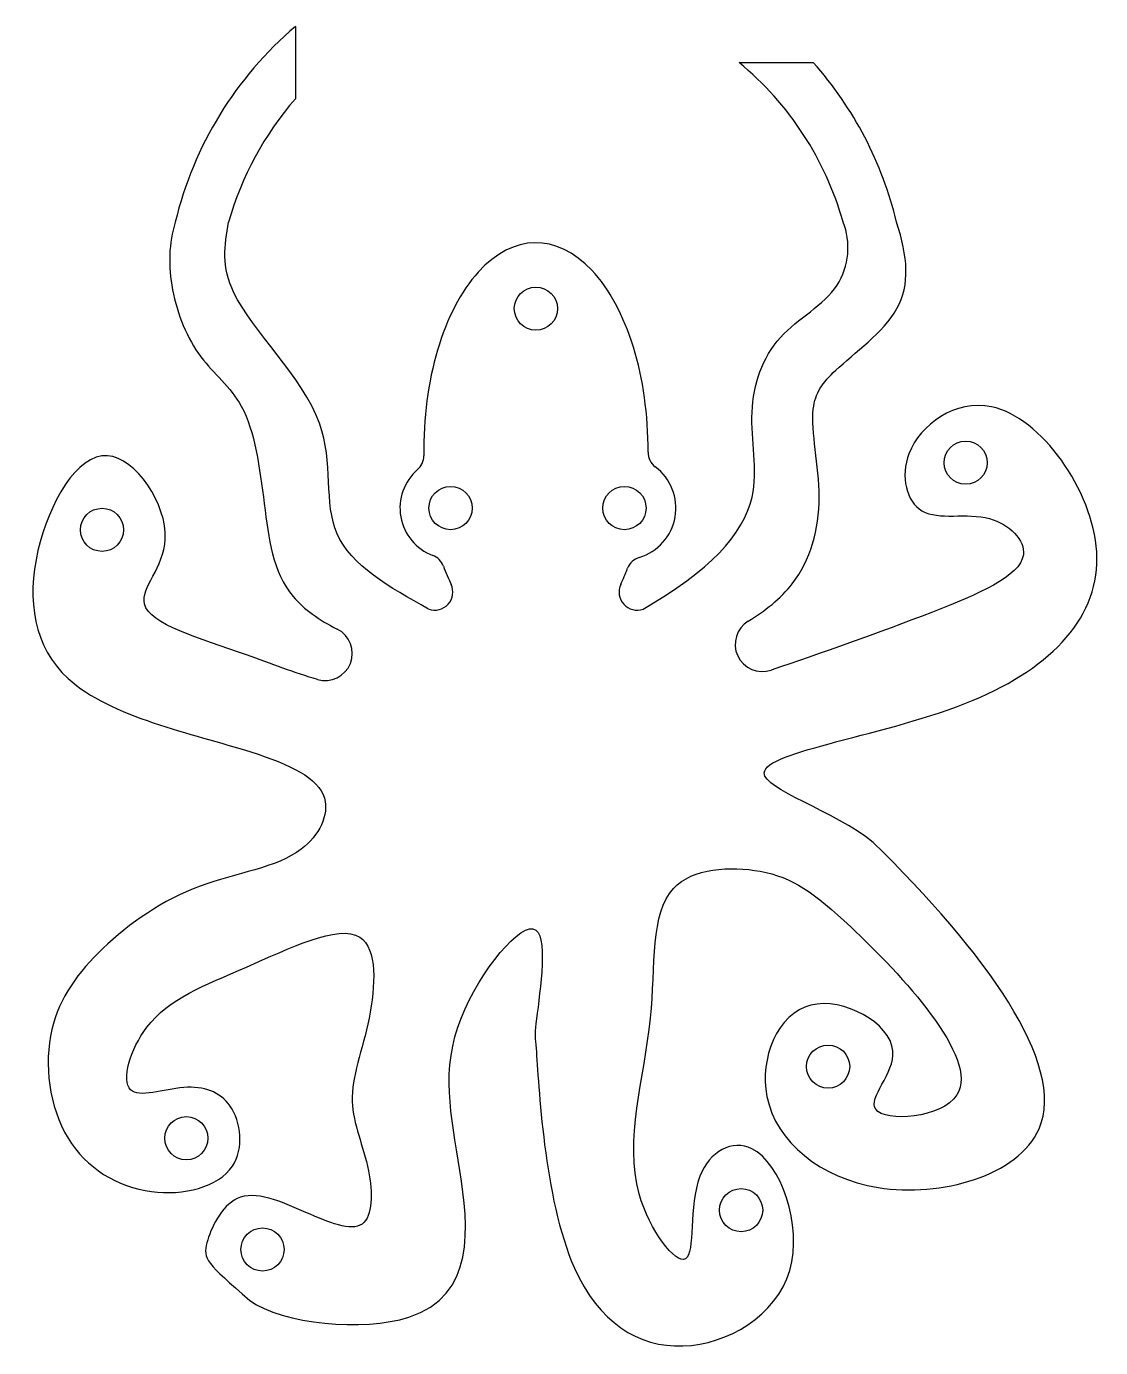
# Model space of a CAD drawing. Extents: x -75 to 83, y -153 to 41.
import ezdxf

# ---------------------------------------------------------------- set-up
doc = ezdxf.new("R2010")
doc.units = 0
doc.header["$MEASUREMENT"] = 0
doc.layers.add('VISIBLE', color=7, linetype='CONTINUOUS')

msp = doc.modelspace()

# ---------------------------------------------------------------- linework, layer by layer
at = {"layer": 'VISIBLE'}
for p, q in [((-35.33, 41.47), (-35.33, 30.83)), ((29.84, 36.17), (40.75, 36.17))]:
    msp.add_line(p, q, dxfattribs=at)
for centre, radius in [((0, 0), 3.17), ((63.13, -22.65), 3.17), ((-12.53, -29.31), 3.18), ((13, -29.31), 3.18), ((-63.73, -32.51), 3.17), ((42.92, -111.4), 3.17), ((-51.35, -121.93), 3.17), ((30.14, -132.5), 3.17), ((-40.16, -138.28), 3.17)]:
    msp.add_circle(centre, radius, dxfattribs=at)
for centre, radius, start, end in [((0, 0), 54.48, 130.4275, 166.5203), ((0, 0), 46.89, 15.7152, 50.4796), ((0, 0), 54.48, 13.4797, 41.5957), ((0, 0), 46.89, 138.8963, 164.2848), ((19.12, -21.12), 2.65, 179.5696, 233.243), ((-19.12, -21.66), 2.65, 310.7037, 0.9596), ((13, -29.31), 7.57, 286.7408, 53.243), ((-12.53, -29.31), 7.44, 130.7037, 249.446), ((-16.08, -38.76), 2.65, 20.372, 69.446), ((15.95, -39.1), 2.65, 106.7408, 159.1112), ((-14.86, -41.66), 2.65, 250.3653, 25.1135), ((14.86, -41.66), 2.65, 154.8865, 289.6347), ((33.27, -49.34), 4, 121.2599, 288.694), ((-30.98, -50.68), 4, 253.8822, 63.1737)]:
    msp.add_arc(centre, radius, start, end, dxfattribs=at)
for start_param, end_param in [(4.69854, 7.884856), (2.171195, 2.283527), (3.999659, 4.099175)]:
    msp.add_ellipse((0, -20.68), major_axis=(0, 30.37), ratio=0.542322, start_param=start_param, end_param=end_param, dxfattribs=at)
for points, knots in [([(-52.98, 12.7), (-53.95, 9.68), (-54.09, 2.64), (-49.88, -7.72), (-41.84, -13.65), (-39.87, -28.83), (-38.35, -41.29), (-31.82, -45.77), (-29.18, -47.11)], [0, 0, 0, 0, 0.1463959, 0.298482, 0.4405742, 0.6188401, 0.7944994, 0.8872724, 0.8872724, 0.8872724, 0.8872724]), ([(-15.76, -44.16), (-21.49, -40.96), (-32.7, -34.63), (-27.96, -15.71), (-46.72, 1.31), (-45.8, 9.3), (-45.14, 12.7)], [0, 0, 0, 0, 0.256997, 0.506606, 0.801568, 1, 1, 1, 1]), ([(15.76, -44.16), (25.45, -38.58), (34.19, -29.34), (30.5, -15.29), (34.64, -3.22), (45.72, 2.08), (46.31, 9.85), (45.14, 12.7)], [0, 0, 0, 0, 0.263633, 0.458264, 0.646805, 0.832099, 1, 1, 1, 1]), ([(31.2, -45.92), (33.61, -44.45), (39.51, -39.92), (42.88, -28.01), (39.48, -14.57), (43.62, -8.72), (55.36, -0.55), (54.63, 7.63), (52.98, 12.7)], [0.1844773, 0.1844773, 0.1844773, 0.1844773, 0.2843775, 0.4384295, 0.5904469, 0.6987525, 0.8495854, 1, 1, 1, 1]), ([(49.55, -78.46), (43.78, -73.74), (19.92, -66.7), (68.46, -60.72), (89.69, -37.89), (68.73, -8.15), (52.37, -19.99), (55.39, -32.33), (66.74, -28.86), (75.41, -37.57), (57.33, -45.22), (41.71, -50.71), (34.55, -53.13)], [0, 0, 0, 0, 0.089411, 0.2062731, 0.3154893, 0.4207232, 0.4973306, 0.5575117, 0.6223309, 0.677711, 0.7591751, 0.8572653, 0.8572653, 0.8572653, 0.8572653]), ([(-32.09, -54.52), (-35.35, -53.58), (-45.37, -49.56), (-62.5, -44.89), (-50.46, -34.4), (-63.66, -14.51), (-75.87, -36.41), (-72.42, -58.09), (-42.47, -64), (-28.55, -70.55), (-33.86, -81.71), (-50.15, -83.65), (-64.12, -93.39), (-73, -105.21), (-70.81, -123.29), (-57.36, -131.75), (-42.29, -128.07), (-43.72, -115.98), (-51.31, -113.39), (-62.17, -117.59), (-57.76, -102.68), (-43.56, -97.7), (-22.9, -87.33), (-23.88, -105.3), (-28.58, -116.37), (-23.98, -125.83), (-23.96, -137.06), (-34.1, -132.75), (-44.48, -128.07), (-49.55, -139.11), (-48.33, -140.29), (-42.03, -145.78)], [0.0471948, 0.0471948, 0.0471948, 0.0471948, 0.0677917, 0.1060172, 0.1355749, 0.1716568, 0.2105034, 0.2515508, 0.3018424, 0.3352217, 0.3620137, 0.3992052, 0.4377151, 0.4727566, 0.5102881, 0.5459313, 0.5789429, 0.6067444, 0.6320398, 0.6581912, 0.6869765, 0.7256095, 0.7644142, 0.7967625, 0.8297902, 0.8600391, 0.8862698, 0.9133983, 0.9434153, 0.969607, 1, 1, 1, 1]), ([(-42.03, -145.78), (-37.13, -149.27), (-8.14, -152), (-10.88, -124.94), (-15.41, -106.31), (3.52, -82.86), (-0.38, -106.3), (0.19, -107.93), (1.64, -144.04), (20.81, -156.44), (42.46, -143.97), (33.79, -119.35), (21.5, -126.06), (24.49, -145.56), (10.93, -128.12), (18.53, -105.46), (16.13, -82.58), (34.81, -81.56), (45.16, -88.81), (72.7, -118.08), (44.08, -120.15), (57.68, -108), (37.95, -97.27), (29.73, -118.02), (49.02, -133.63), (86.81, -122.92), (65.87, -94.45), (49.55, -78.46)], [0.0167746, 0.0167746, 0.0167746, 0.0167746, 0.0475374, 0.0925718, 0.1372686, 0.175972, 0.2108981, 0.2289689, 0.2828916, 0.324655, 0.3659725, 0.4067383, 0.4344798, 0.4675343, 0.4997745, 0.5477402, 0.5892024, 0.6231763, 0.6603919, 0.711319, 0.7441483, 0.7723317, 0.8073392, 0.8437182, 0.8870254, 0.9342796, 1, 1, 1, 1])]:
    msp.add_open_spline(points, degree=3, knots=knots, dxfattribs=at)

doc.saveas('drawing.dxf')
